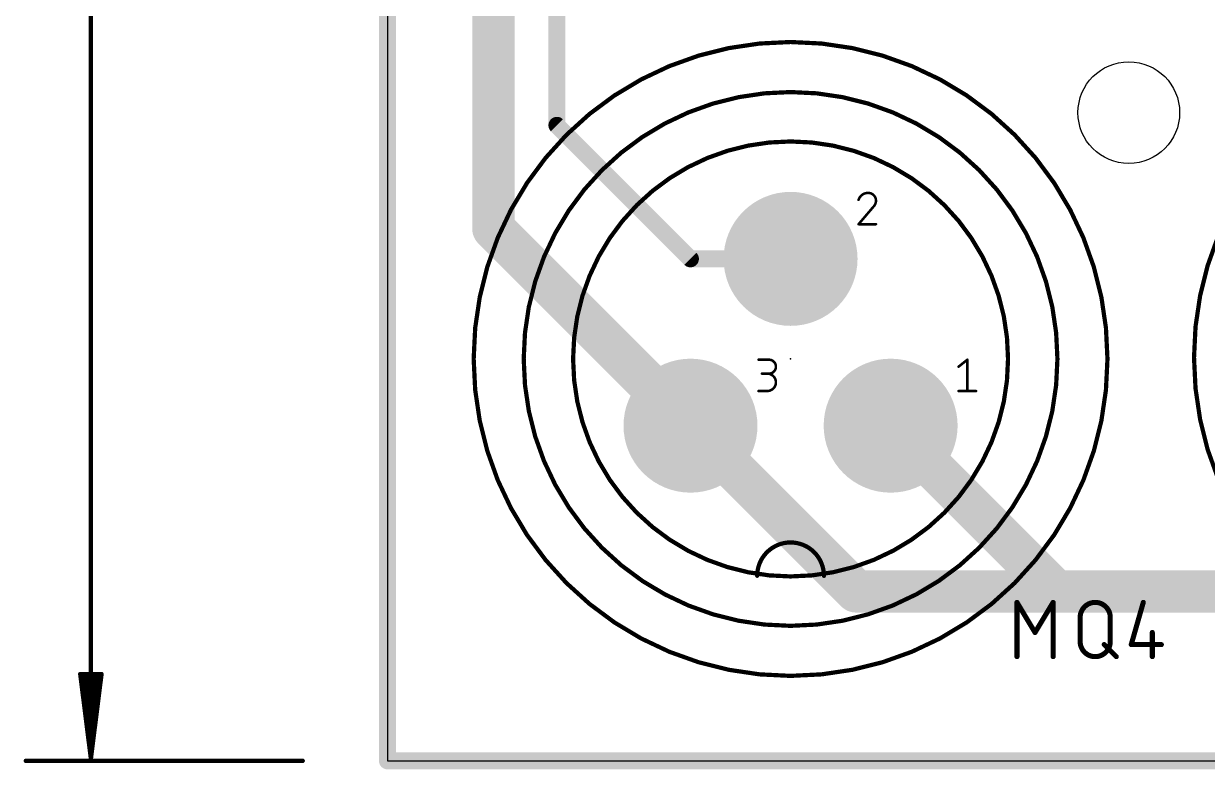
# Model space of a CAD drawing. Extents: x -11 to 111, y 0 to 93.
# Drawn here: x -10.91 to 24.58, y -0.25 to 22.1 of the extents above; entities that cross this region are included whole.
import ezdxf

# ---------------------------------------------------------------- set-up
doc = ezdxf.new("R2010")
doc.units = 0
for name, color, linetype in [('1', 12, 'CONTINUOUS'), ('16', 132, 'CONTINUOUS'), ('17', 110, 'CONTINUOUS'), ('20', 31, 'CONTINUOUS'), ('21', 253, 'CONTINUOUS'), ('23', 53, 'CONTINUOUS'), ('25', 253, 'CONTINUOUS')]:
    doc.layers.add(name, color=color, linetype=linetype)

# ---------------------------------------------------------------- blocks, each defined once
blk = doc.blocks.new('ROUNDP')
at = {"const_width": 0.5}
blk.add_lwpolyline([(0, -0.25, 1), (0, 0.25, 1), (0, -0.25)], format="xyb", dxfattribs=at)

msp = doc.modelspace()

# ---------------------------------------------------------------- linework, layer by layer
at = {"layer": '1'}
for points, const_width in [([(3.175, 15.9569), (3.175, 78.105)], 1.27), ([(5.08, 19.05), (5.08, 26.67)], 0.508), ([(9.0831, 15.0469), (5.08, 19.05)], 0.508), ([(9.085, 10.0469), (3.175, 15.9569)], 1.27), ([(12.085, 15.0469), (9.0831, 15.0469)], 0.508), ([(14.0519, 5.08), (9.085, 10.0469)], 1.27), ([(25.671, 5.08), (14.0519, 5.08)], 1.27)]:
    msp.add_lwpolyline(points, dxfattribs=dict(at, const_width=const_width))
for points, const_width in [([(5.1698, 19.1398, 1), (4.9902, 18.9602)], 0.254), ([(4.953, 19.05, 1), (5.207, 19.05)], 0.254), ([(3.3995, 16.1814, 1), (2.9505, 15.7324)], 0.635), ([(2.8575, 15.9569, 1), (3.4925, 15.9569)], 0.635), ([(9.0831, 15.1739, 1), (9.0831, 14.9199)], 0.254), ([(8.9933, 14.9571, 1), (9.1729, 15.1367)], 0.254), ([(12.085, 14.9199, 1), (12.085, 15.1739)], 0.254), ([(9.3095, 10.2714, 1), (8.8605, 9.8224)], 0.635), ([(8.8605, 9.8224, 1), (9.3095, 10.2714)], 0.635), ([(14.0519, 5.3975, 1), (14.0519, 4.7625)], 0.635), ([(13.8274, 4.8555, 1), (14.2764, 5.3045)], 0.635)]:
    msp.add_lwpolyline(points, format="xyb", dxfattribs=dict(at, const_width=const_width))
at = {"layer": '16'}
for points, const_width in [([(0, 0), (0, 86.36)], 0.508), ([(15.085, 10.0469), (20.0519, 5.08)], 1.27), ([(20.0519, 5.08), (31.6981, 5.08)], 1.27), ([(110.49, 0), (0, 0)], 0.508)]:
    msp.add_lwpolyline(points, dxfattribs=dict(at, const_width=const_width))
for points, const_width in [([(15.3095, 10.2714, 1), (14.8605, 9.8224)], 0.635), ([(20.0519, 5.3975, 1), (20.0519, 4.7625)], 0.635), ([(19.8274, 4.8555, 1), (20.2764, 5.3045)], 0.635), ([(0, 0.127, 1), (0, -0.127)], 0.254), ([(-0.127, 0, 1), (0.127, 0)], 0.254)]:
    msp.add_lwpolyline(points, format="xyb", dxfattribs=dict(at, const_width=const_width))
at = {"layer": '20'}
for p, q in [((0, 86.411), (0, 0)), ((0, 0), (110.47, 0))]:
    msp.add_line(p, q, dxfattribs=at)
at = {"layer": '20', "const_width": 0.13}
for points in [[(-8.89, 0.065), (-8.89, 85.025)], [(-8.89, 0.065), (-9.2092, 2.6)], [(-9.2092, 2.6), (-8.5708, 2.6)], [(-8.89, 0.065), (-9.15, 2.6)], [(-8.89, 0.065), (-9.02, 2.6)], [(-8.5708, 2.6), (-8.89, 0.065)], [(-8.76, 2.6), (-8.89, 0.065)], [(-8.63, 2.6), (-8.89, 0.065)], [(-2.54, 0), (-10.84, 0)]]:
    msp.add_lwpolyline(points, dxfattribs=at)
at = {"layer": '20', "const_width": 0.065}
for points in [[(-9.177, 2.6041, 1), (-9.2415, 2.5959)], [(-9.2092, 2.6325, 1), (-9.2092, 2.5675)], [(-9.1177, 2.6033, 1), (-9.1823, 2.5967)], [(-8.9875, 2.6017, 1), (-9.0525, 2.5983)], [(-8.7275, 2.5983, 1), (-8.7925, 2.6017)], [(-8.5977, 2.5967, 1), (-8.6623, 2.6033)], [(-8.5385, 2.5959, 1), (-8.603, 2.6041)], [(-8.5708, 2.5675, 1), (-8.5708, 2.6325)], [(-10.84, 0.0325, 1), (-10.84, -0.0325)], [(-8.9222, 0.0691, 1), (-8.8578, 0.0609)], [(-8.9223, 0.0683, 1), (-8.8577, 0.0617)], [(-8.9225, 0.0633, 1), (-8.8575, 0.0667)], [(-8.9225, 0.0667, 1), (-8.8575, 0.0633)], [(-8.9225, 0.065, 1), (-8.8575, 0.065)], [(-8.9223, 0.0617, 1), (-8.8577, 0.0683)], [(-8.9222, 0.0609, 1), (-8.8578, 0.0691)], [(-2.54, -0.0325, 1), (-2.54, 0.0325)]]:
    msp.add_lwpolyline(points, format="xyb", dxfattribs=at)
at = {"layer": '20'}
msp.add_circle((22.225, 19.431), 1.524, dxfattribs=at)
at = {"layer": '21'}
for points, const_width in [([(33.6796, 2.5886, 1), (33.6796, 21.5886, 1), (33.6796, 2.5886)], 0.127), ([(12.085, 2.5469, 1), (12.085, 21.5469, 1), (12.085, 2.5469)], 0.127), ([(12.085, 4.0469, 1), (12.085, 20.0469, 1), (12.085, 4.0469)], 0.127), ([(12.085, 5.5277, 1), (12.085, 18.5661, 1), (12.085, 5.5277)], 0.127), ([(14.4103, 17.0248, 0.3252), (14.1231, 16.816)], 0.0762), ([(14.4103, 17.0439, 1), (14.4103, 17.0058)], 0.0381), ([(14.6452, 16.7899, 0.4142), (14.4103, 17.0248)], 0.0762), ([(14.4103, 17.0058, 1), (14.4103, 17.0439)], 0.0381), ([(14.105, 16.8218, 1), (14.1412, 16.8101)], 0.0381), ([(14.5669, 16.6071, 0.2052), (14.6452, 16.7899)], 0.0762), ([(14.6643, 16.7899, 1), (14.6262, 16.7899)], 0.0381), ([(14.6262, 16.7899, 1), (14.6643, 16.7899)], 0.0381), ([(14.5538, 16.6209, 1), (14.58, 16.5933)], 0.0381), ([(14.5814, 16.5948, 1), (14.5524, 16.6195)], 0.0381), ([(14.1231, 16.1041, 1), (14.1231, 16.066)], 0.0381), ([(14.1086, 16.0974, 1), (14.1376, 16.0727)], 0.0381), ([(14.6452, 16.066, 1), (14.6452, 16.1041)], 0.0381), ([(11.1231, 12.0439, 1), (11.1231, 12.0058)], 0.0381), ([(11.4364, 12.0439, 1), (11.4364, 12.0058)], 0.0381), ([(11.4364, 11.6071, 1), (11.4364, 12.0248)], 0.0762), ([(11.4364, 12.0058, 1), (11.4364, 12.0439)], 0.0381), ([(17.1112, 11.8308, 1), (17.135, 11.8011)], 0.0381), ([(17.4032, 12.0248, 1), (17.3651, 12.0248)], 0.0381), ([(17.3961, 12.0099, 1), (17.3722, 12.0397)], 0.0381), ([(11.2275, 11.6262, 1), (11.2275, 11.5881)], 0.0381), ([(11.3841, 11.6262, 1), (11.3841, 11.5881)], 0.0381), ([(11.3841, 11.085, 1), (11.3841, 11.6071)], 0.0762), ([(11.4364, 11.6262, 1), (11.4364, 11.5881)], 0.0381), ([(11.4364, 11.5881, 1), (11.4364, 11.6262)], 0.0381), ([(11.1231, 11.1041, 1), (11.1231, 11.066)], 0.0381), ([(11.3841, 11.1041, 1), (11.3841, 11.066)], 0.0381), ([(11.3841, 11.066, 1), (11.3841, 11.1041)], 0.0381), ([(17.1231, 11.1041, 1), (17.1231, 11.066)], 0.0381), ([(17.3651, 11.085, 1), (17.4032, 11.085)], 0.0381), ([(17.6452, 11.066, 1), (17.6452, 11.1041)], 0.0381), ([(13.085, 5.5469, 1), (11.085, 5.5469)], 0.127), ([(11.0532, 5.5469, 1), (11.1167, 5.5469)], 0.0635), ([(13.0532, 5.5469, 1), (13.1167, 5.5469)], 0.0635)]:
    msp.add_lwpolyline(points, format="xyb", dxfattribs=dict(at, const_width=const_width))
at = {"layer": '21', "const_width": 0.0762}
for points in [[(14.5669, 16.6071), (14.1231, 16.085)], [(14.1231, 16.085), (14.6452, 16.085)], [(11.1231, 12.0248), (11.4364, 12.0248)], [(17.1231, 11.816), (17.3842, 12.0248)], [(17.3842, 12.0248), (17.3842, 11.085)], [(11.4364, 11.6071), (11.2275, 11.6071)], [(11.1231, 11.085), (11.3841, 11.085)], [(17.1231, 11.085), (17.6452, 11.085)]]:
    msp.add_lwpolyline(points, dxfattribs=at)
at = {"layer": '23'}
msp.add_point((12.085, 12.0469), dxfattribs=at)
at = {"layer": '25', "const_width": 0.1524}
for points in [[(18.8722, 3.1242), (18.8722, 4.7498)], [(18.8722, 4.7498), (19.4141, 3.8467)], [(19.4141, 3.8467), (19.9559, 4.7498)], [(19.9559, 4.7498), (19.9559, 3.1242)], [(22.6584, 4.7498), (22.2972, 3.4854)], [(20.7656, 3.5758), (20.7656, 4.2982)], [(21.6687, 4.2982), (21.6687, 3.5758)], [(22.9293, 3.8467), (22.9293, 3.1242)], [(21.4881, 3.4854), (21.8493, 3.1242)], [(22.2972, 3.4854), (23.2003, 3.4854)]]:
    msp.add_lwpolyline(points, dxfattribs=at)
at = {"layer": '25'}
for points, const_width in [([(18.9103, 4.7498, 1), (18.8341, 4.7498)], 0.0762), ([(18.9049, 4.7694, 1), (18.8395, 4.7302)], 0.0762), ([(19.994, 4.7498, 1), (19.9178, 4.7498)], 0.0762), ([(19.9886, 4.7302, 1), (19.9233, 4.7694)], 0.0762), ([(21.6687, 4.2982, 1), (20.7656, 4.2982)], 0.1524), ([(22.6951, 4.7393, 1), (22.6218, 4.7603)], 0.0762), ([(20.8037, 4.2982, 1), (20.7275, 4.2982)], 0.0762), ([(20.7275, 4.2982, 1), (20.8037, 4.2982)], 0.0762), ([(21.7068, 4.2982, 1), (21.6306, 4.2982)], 0.0762), ([(21.6306, 4.2982, 1), (21.7068, 4.2982)], 0.0762), ([(19.3814, 3.8663, 1), (19.4467, 3.8271)], 0.0762), ([(19.3814, 3.8271, 1), (19.4467, 3.8663)], 0.0762), ([(22.9674, 3.8467, 1), (22.8912, 3.8467)], 0.0762), ([(20.7656, 3.5758, 1), (21.6687, 3.5758)], 0.1524), ([(20.8037, 3.5758, 1), (20.7275, 3.5758)], 0.0762), ([(20.7275, 3.5758, 1), (20.8037, 3.5758)], 0.0762), ([(21.515, 3.5124, 1), (21.4611, 3.4585)], 0.0762), ([(21.7068, 3.5758, 1), (21.6306, 3.5758)], 0.0762), ([(21.6306, 3.5758, 1), (21.7068, 3.5758)], 0.0762), ([(22.2972, 3.5235, 1), (22.2972, 3.4473)], 0.0762), ([(23.2003, 3.4473, 1), (23.2003, 3.5235)], 0.0762), ([(22.2605, 3.4959, 1), (22.3338, 3.475)], 0.0762), ([(18.8341, 3.1242, 1), (18.9103, 3.1242)], 0.0762), ([(19.9178, 3.1242, 1), (19.994, 3.1242)], 0.0762), ([(21.8224, 3.0973, 1), (21.8762, 3.1511)], 0.0762), ([(22.8912, 3.1242, 1), (22.9674, 3.1242)], 0.0762)]:
    msp.add_lwpolyline(points, format="xyb", dxfattribs=dict(at, const_width=const_width))

# ---------------------------------------------------------------- block references
at = {"layer": '17', "xscale": 4.016, "yscale": 4.016}
for p in [(12.085, 15.0469), (12.085, 15.0469), (9.085, 10.0469), (9.085, 10.0469), (15.085, 10.0469), (15.085, 10.0469)]:
    msp.add_blockref('ROUNDP', p, dxfattribs=at)

doc.saveas('drawing.dxf')
